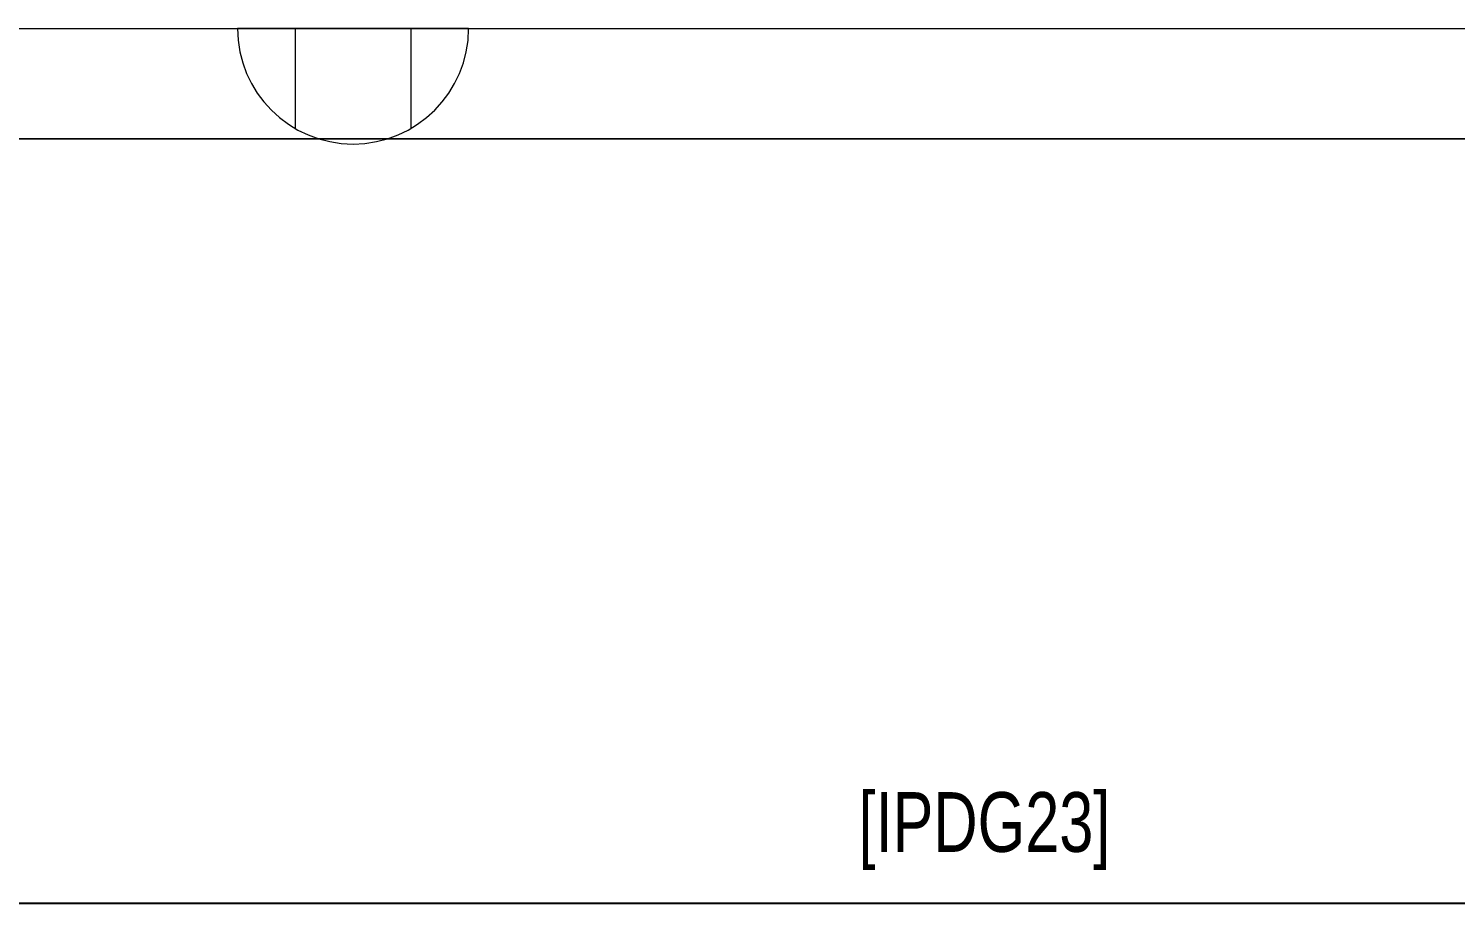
# Model space of a CAD drawing. Header units: metres. Extents: x 75097 to 220695, y -1557923 to -1361206.
# Drawn here: x 139900 to 142288, y -1462438 to -1460973 of the extents above; entities that cross this region are included whole.
import ezdxf

# ---------------------------------------------------------------- set-up
doc = ezdxf.new("R2010")
doc.units = ezdxf.units.M
doc.layers.get('0').update_dxf_attribs({"lineweight": 0})
doc.layers.add('A-100 - Copy$0$72_EGR_BASE_TEXT', color=8, linetype='Continuous', lineweight=0)
doc.layers.add('A-100 - Copy$0$Walls', color=8, linetype='Continuous', lineweight=0)
doc.layers.add('A-100 - Copy$0$axes', color=8, linetype='Continuous')
doc.layers.add('E-POWR', color=7, linetype='Continuous', lineweight=9, true_color=0x4e7e3e)
doc.layers.add('EXF', color=7, linetype='Continuous', lineweight=0, true_color=0x4e7e3e)
doc.styles.add('A-100 - Copy$0$X3G_ENTITY_2587EA', font='swisscl.ttf', dxfattribs={"height": 200})

# ---------------------------------------------------------------- blocks, each defined once
blk = doc.blocks.new('MECH UPDATED')
at = {"layer": 'EXF', "color": 85, "elevation": 0}
for points in [[(101035.6, -1363352.2), (101035.5, -1363739)], [(101035.6, -1363448.9), (101203.1, -1363448.9)], [(101035.5, -1363642.3), (101203, -1363642.4)]]:
    blk.add_lwpolyline(points, dxfattribs=at)
at = {"layer": 'EXF', "color": 85}
blk.add_arc((101035.5, -1363545.6, 0), 193.4, 269.9854, 89.9854, dxfattribs=at)
blk = doc.blocks.new('A-100 - Copy')
at = {"layer": 'A-100 - Copy$0$axes'}
blk.add_line((215702.3, -1462437.7, 2.4), (83332.8, -1462437.7, 2.4), dxfattribs=at)
at = {"layer": 'A-100 - Copy$0$Walls', "elevation": 0}
blk.add_lwpolyline([(134463.3, -1460972.7), (148420.5, -1460972.7)], dxfattribs=at)
at = {"layer": 'A-100 - Copy$0$72_EGR_BASE_TEXT', "insert": (141499.8, -1462251.3), "char_height": 100, "attachment_point": 2, "style": 'A-100 - Copy$0$X3G_ENTITY_2587EA'}
blk.add_mtext('[IPDG23]', dxfattribs=at)

msp = doc.modelspace()

# ---------------------------------------------------------------- linework, layer by layer
at = {"layer": 'E-POWR', "const_width": 3}
msp.add_lwpolyline([(145662.5, -1461157.3), (135662.5, -1461157.3)], dxfattribs=at)

# ---------------------------------------------------------------- block references
at = {"layer": 'EXF', "color": 85, "rotation": 270}
msp.add_blockref('MECH UPDATED', (1503988.5, -1359937.1, 2.4), dxfattribs=at)

# ---------------------------------------------------------------- next in the draw order: block references
msp.add_blockref('A-100 - Copy', (0, 0))

doc.saveas('drawing.dxf')
